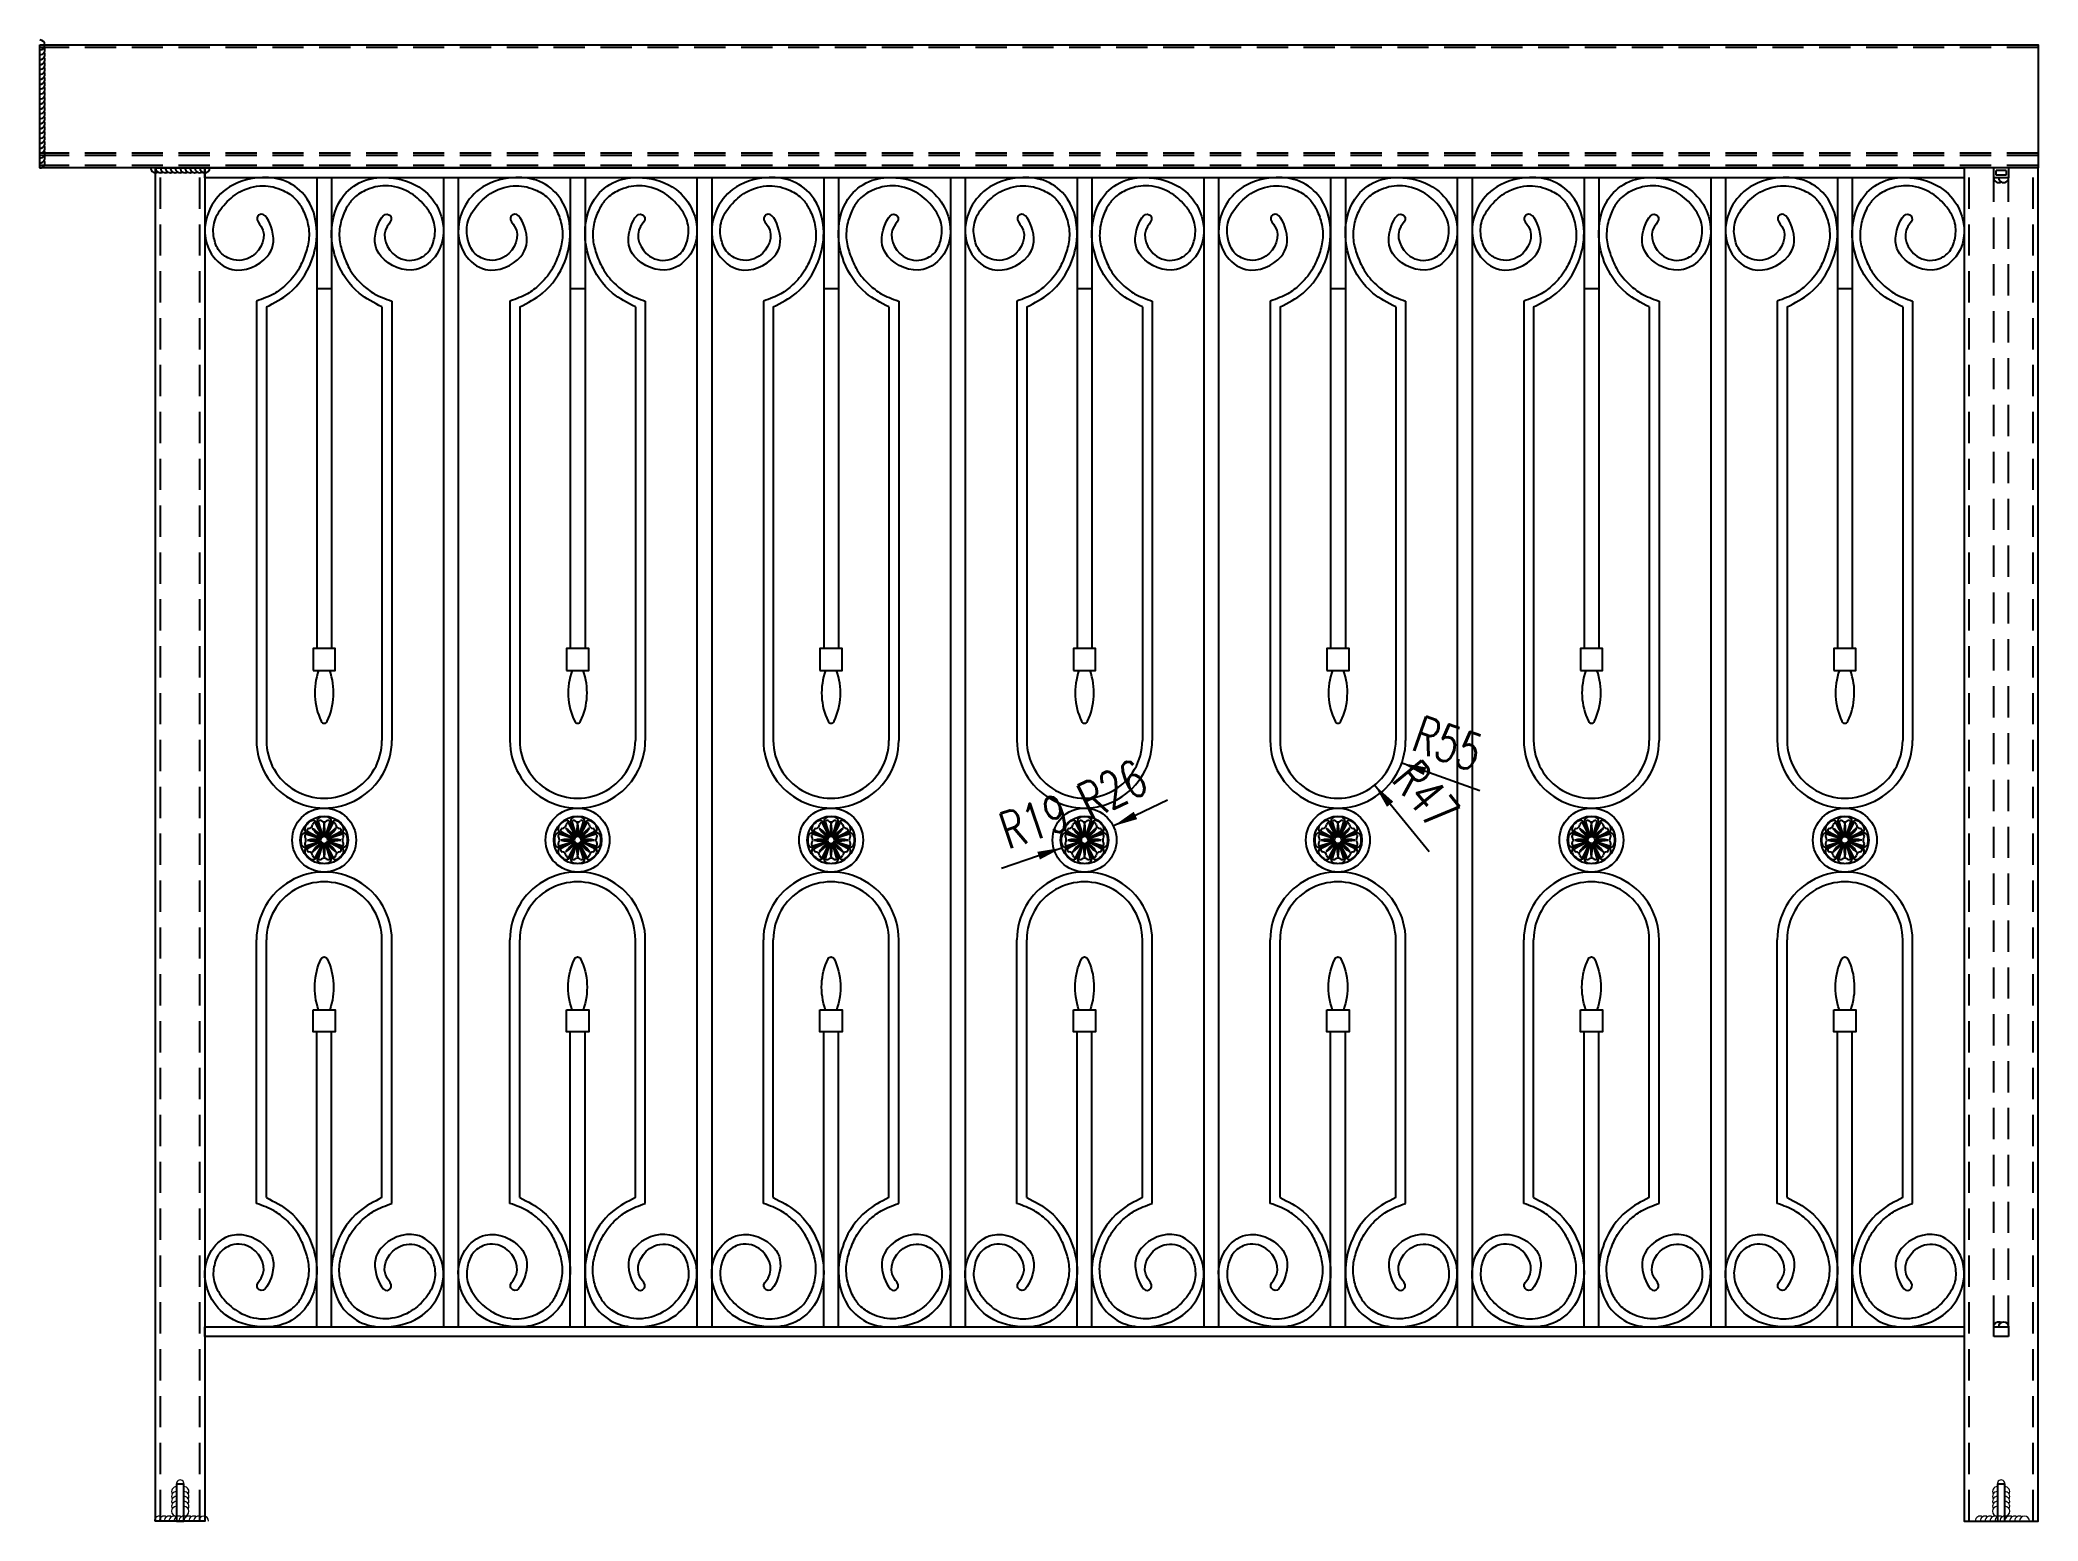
# Model space of a CAD drawing. Header units: millimetres. Extents: x -93 to 1531, y 0 to 1204.
import ezdxf

# ---------------------------------------------------------------- set-up
doc = ezdxf.new("R2010")
doc.units = ezdxf.units.MM
doc.linetypes.add('DASHED', pattern=[19.05, 12.7, -6.35])
for name, color, linetype in [('4m-line', 4, 'Continuous'), ('@F05_Section_Steel', 24, 'Continuous'), ('@F19_DIM', 7, 'Continuous'), ('F01_Section_AL', 92, 'Continuous'), ('F01_Section_Alu.E', 92, 'Continuous'), ('F22_Dim', 9, 'Continuous'), ('F_Submate_Other', 250, 'Continuous'), ('XX', 6, 'DASHED')]:
    doc.layers.add(name, color=color, linetype=linetype)
doc.layers.add('JY-11填充层', color=8, linetype='Continuous', lineweight=5)
doc.styles.add('_TCH_DIM', font='SIMPLEX', dxfattribs={"bigfont": 'GBCBIG'})

# ---------------------------------------------------------------- blocks, each defined once
blk = doc.blocks.new('肋板侧')
at = {"layer": '@F05_Section_Steel', "ltscale": 10}
blk.add_lwpolyline([(-3, 0), (3, 0), (3, 30), (-3, 30)], close=True, dxfattribs=at)
at = {"layer": 'JY-11填充层'}
blk.add_lwpolyline([(1, 30), (3, 30, 1.147558), (-3, 30)], format="xyb", close=True, dxfattribs=at)
for centre, start, end in [((-3, 24), 90, 210), ((-3, 20), 90, 210), ((-3, 16), 90, 210), ((3, 24), 330, 90), ((3, 20), 330, 90), ((3, 16), 330, 90), ((-17, 0), 60, 180), ((-13, 0), 60, 180), ((-9, 0), 60, 180), ((-5, 0), 60, 180), ((-3, 12), 90, 210), ((-3, 8), 90, 270), ((-1, 0), 60, 180), ((3, 0), 60, 180), ((3, 12), 330, 90), ((3, 8), 270, 90), ((7, 0), 60, 180), ((11, 0), 60, 180), ((15, 0), 60, 180), ((19, 0), 0, 180)]:
    blk.add_arc(centre, 4, start, end, dxfattribs=at)
blk = doc.blocks.new('*U7')
at = {"layer": 'F_Submate_Other', "color": 8, "extrusion": (7.4988e-33, 1.22465e-16, -1)}
for centre, end in [((-4, 0), 0), ((-8, 0), 300), ((-12, 0), 300), ((-16, 0), 300), ((-20, 0), 300), ((-24, 0), 300), ((-28, 0), 300), ((-32, 0), 300), ((-36, 0), 300), ((-40, 0), 300), ((-44, 0), 300)]:
    blk.add_arc(centre, 4, 180, end, dxfattribs=at)
blk = doc.blocks.new('*U8')
at = {"layer": 'F_Submate_Other', "color": 8, "extrusion": (7.4988e-33, 1.22465e-16, -1)}
for centre, end in [((-4, 0), 0), ((-8, 0), 300), ((-12, 0), 300), ((-16, 0), 300), ((-20, 0), 300), ((-24, 0), 300), ((-28, 0), 300), ((-32, 0), 300), ((-36, 0), 300), ((-40, 0), 300), ((-44, 0), 300), ((-48, 0), 300), ((-52, 0), 300), ((-56, 0), 300), ((-60, 0), 300), ((-64, 0), 300), ((-68, 0), 300), ((-72, 0), 300), ((-76, 0), 300), ((-80, 0), 300), ((-84, 0), 300), ((-88, 0), 300), ((-92, 0), 300), ((-96, 0), 300), ((-100, 0), 300)]:
    blk.add_arc(centre, 4, 180, end, dxfattribs=at)
blk = doc.blocks.new('1233')
at = {"layer": 'F22_Dim'}
for p, q in [((91, 67.6), (91, -315)), ((103, 67.6), (103, -315)), ((194, 67.6), (194, -866.5)), ((206, 67.6), (206, -866.5)), ((91, -22.4), (103, -22.4)), ((42, -32.7), (42, -389.8)), ((50, -37.4), (50, -389.8)), ((144, -37.4), (144, -389.8)), ((152, -32.7), (152, -389.8)), ((93.3, -469.6), (82.2, -466.1)), ((83.1, -463.7), (93.5, -469.1)), ((93.4, -469.3), (83.6, -465.3)), ((95.3, -467.3), (89.9, -457)), ((95.5, -467.2), (91.4, -457.4)), ((92.2, -456), (95.7, -467.1)), ((98.3, -467.1), (101.8, -456)), ((98.5, -467.2), (102.5, -457.4)), ((104.1, -457), (98.7, -467.3)), ((100.5, -469.1), (110.9, -463.7)), ((100.6, -469.3), (110.4, -465.3)), ((111.8, -466.1), (100.7, -469.5)), ((82.2, -475.6), (93.3, -472.1)), ((93.5, -472.5), (83.2, -478)), ((93.4, -472.3), (83.6, -476.4)), ((89.9, -484.7), (95.3, -474.4)), ((95.5, -474.5), (91.5, -484.2)), ((95.7, -474.5), (92.2, -485.7)), ((101.8, -485.7), (98.3, -474.5)), ((98.5, -474.5), (102.6, -484.2)), ((98.7, -474.4), (104.1, -484.7)), ((110.9, -477.9), (100.5, -472.5)), ((100.6, -472.3), (110.4, -476.4)), ((100.7, -472.1), (111.8, -475.6)), ((42, -766.2), (42, -551.8)), ((50, -761.5), (50, -551.8)), ((144, -761.5), (144, -551.8)), ((152, -766.2), (152, -551.8)), ((91, -866.5), (91, -626.7)), ((103, -866.5), (103, -626.7)), ((144, -762), (144, -761.8))]:
    blk.add_line(p, q, dxfattribs=at)
for points in [[(88, -333), (106, -333), (106, -315), (88, -315)], [(88, -608.7), (106, -608.7), (106, -626.7), (88, -626.7)]]:
    blk.add_lwpolyline(points, close=True, dxfattribs=at)
for points in [[(92.5, -333, 0.200872), (94.6, -374.3, 0.628431), (99.4, -374.3, 0.201045), (101.5, -333, -1.43212)], [(92.5, -608.7, -0.200872), (94.6, -567.3, -0.628431), (99.4, -567.3, -0.201045), (101.5, -608.7, 1.43212)]]:
    blk.add_lwpolyline(points, format="xyb", dxfattribs=at)
for radius in [26, 19.4]:
    blk.add_circle((97, -470.8), radius, dxfattribs=at)
for centre, radius, start, end in [((97, -389.8), 55, 179.9978, 0.0033), ((97, -389.8), 47, 179.9978, 0.0033), ((97, -551.8), 55, 359.9967, 180.0022), ((97, -551.8), 47, 359.9967, 180.0022)]:
    blk.add_arc(centre, radius, start, end, dxfattribs=at)
for centre, major_axis, start_param, end_param in [((95.1, -455.9), (2.77, 2.77), 0.914828, 2.749548), ((97, -470.8), (-13.4, 13.4), -0.91352, -0.655968), ((98.9, -455.9), (2.77, 2.77), 5.105742, 6.940461), ((97, -470.8), (-18.9, 0.5), -0.104056, 0.153497), ((82.1, -468.9), (2.77, 2.77), 0.393353, 2.228072), ((85.1, -461.7), (2.77, 2.77), 1.700227, 3.534946), ((82.9, -467.7), (1.23, 1.23), 1.207114, 2.958414), ((78.8, -470.8), (2.41, 2.41), 4.797899, 6.198983), ((97, -470.8), (13.4, 13.4), 1.442674, 1.700227), ((84.8, -463.1), (-1.23, 1.23), -0.600911, 1.150389), ((89.5, -500.9), (21.7, 21.7), 0.666908, 0.98754), ((89.4, -440.8), (-30.7, 1.5), 1.418286, 1.738919), ((84.2, -458), (-2.41, 2.41), 2.441705, 3.842789), ((87.8, -458.9), (-2.77, 2.77), 4.320344, 6.155063), ((70.4, -486.8), (21.7, 21.7), 6.164695, 6.485328), ((112.9, -444.2), (-21.7, 21.7), 1.369962, 1.690595), ((89.3, -458.6), (1.23, 1.23), 0.421716, 2.173016), ((93.8, -456.7), (-1.23, 1.23), -1.38631, 0.36499), ((97, -470.8), (3.91, 0.3), 4.635119236226924, 10.91830454340651), ((97, -470.8), (-2.51, 1.36), 2.068645, 8.35183), ((97, -452.7), (2.41, 2.41), 3.227103, 4.628187), ((127.1, -463.3), (-0.6, 30.7), 1.349454, 1.670086), ((66.9, -463.3), (-6.6, 30), 4.376947, 4.69758), ((100.2, -456.7), (-1.23, 1.23), 4.348707, 6.100007), ((123.6, -486.7), (30.4, 4.2), 2.017312, 2.337945), ((81.1, -444.2), (-21.7, 21.7), 3.023102, 3.343735), ((104.6, -500.9), (21.7, 21.7), 0.584564, 0.905196), ((104.5, -440.8), (-21.7, 21.7), 2.237704, 2.558337), ((106.2, -458.9), (2.77, 2.77), 0.12943, 1.964149), ((104.7, -458.6), (1.23, 1.23), 5.682274, 7.433574), ((109.8, -458), (-2.41, 2.41), 0.870908, 2.271992), ((97, -470.8), (13.4, 13.4), 6.155063, 6.412616), ((109.2, -463.1), (-1.23, 1.23), 3.563308, 5.314609), ((108.9, -461.7), (-2.77, 2.77), 2.749548, 4.584267), ((111.9, -468.9), (2.77, 2.77), 5.627217, 7.461937), ((115.2, -470.8), (2.41, 2.41), 1.656307, 3.05739), ((111.1, -467.6), (1.23, 1.23), 4.896876, 6.648176), ((97, -470.8), (13.4, 13.4), 5.369665, 5.627217), ((82.1, -472.8), (-2.77, 2.77), 0.914828, 2.749548), ((85.1, -480), (-2.77, 2.77), -0.392045, 1.442674), ((82.9, -474), (-1.23, 1.23), 0.184487, 1.935787), ((97, -470.8), (-13.4, 13.4), 1.442674, 1.700227), ((84.8, -478.6), (-1.23, 1.23), 0.421716, 2.173016), ((84.2, -483.7), (-2.41, 2.41), 4.012501, 5.413585), ((87.8, -482.7), (-2.77, 2.77), 1.700227, 3.534946), ((112.9, -497.4), (21.7, 21.7), 1.452306, 1.772939), ((70.4, -454.9), (-21.7, 21.7), 2.940758, 3.261391), ((89.3, -483.1), (1.23, 1.23), 2.540681, 4.291981), ((95.1, -485.7), (-2.77, 2.77), 0.393353, 2.228072), ((93.8, -485), (1.23, 1.23), 2.77791, 4.52921), ((97, -489), (-2.41, 2.41), -1.485286, -0.084202), ((127.1, -478.4), (30.6, 2.2), 2.95277, 3.273403), ((66.9, -478.4), (30.7, 1.6), -0.252916, 0.067716), ((100.2, -485), (1.23, 1.23), 3.326079, 5.077379), ((98.9, -485.7), (-2.77, 2.77), 2.485625, 4.320344), ((123.6, -454.9), (-27.2, 14.3), 1.152321, 1.472953), ((81.1, -497.4), (21.7, 21.7), 6.082351, 6.402984), ((106.2, -482.7), (-2.77, 2.77), 1.178751, 3.01347), ((104.7, -483.1), (-1.23, 1.23), 1.992512, 3.743812), ((109.9, -483.7), (-2.41, 2.41), -0.699888, 0.701196), ((97, -470.8), (13.4, 13.4), 4.584267, 4.841819), ((109.2, -478.6), (-1.23, 1.23), 2.540681, 4.291981), ((111.9, -472.8), (2.77, 2.77), 3.534946, 5.369665), ((108.9, -480), (2.77, 2.77), 4.841819, 6.676538), ((111.1, -474), (1.23, 1.23), 4.348707, 6.100007), ((97, -470.8), (13.4, 13.4), 3.798869, 4.056421)]:
    blk.add_ellipse(centre, major_axis=major_axis, ratio=1, start_param=start_param, end_param=end_param, dxfattribs=at)
for points in [[(50, -37.4), (56.5, -34.1), (72.4, -26), (87.4, -3.4), (93.2, 25.5), (85.7, 52.5), (64.6, 67.1), (41.2, 68.7), (17.6, 61.9), (-1.6, 37.2), (-1.3, 8.3), (24.2, -12.8), (52.9, -0.3), (58.5, 20.7), (47.8, 41.9), (40.7, 33.7), (52.4, 23.4), (42.6, 1.6), (22.7, -1), (10.7, 7.3), (6.6, 19.7), (6.6, 32.4), (15.5, 46.5), (28.3, 57.4), (46.2, 62.8), (62.6, 58.6), (73.6, 51.5), (79.9, 41.9), (84.2, 30.8), (85.4, 17.4), (81.5, 4.4), (76, -8.5), (67, -19), (55.8, -27.7), (47.4, -30.8), (42, -32.7)], [(144, -37.4), (137.5, -34.1), (121.6, -26), (106.6, -3.4), (100.8, 25.5), (108.3, 52.5), (129.4, 67.1), (152.8, 68.7), (176.4, 61.9), (195.6, 37.2), (195.3, 8.3), (169.8, -12.8), (141.1, -0.3), (135.5, 20.7), (146.2, 41.9), (153.3, 33.7), (141.6, 23.4), (151.4, 1.6), (171.3, -1), (183.3, 7.3), (187.4, 19.7), (187.4, 32.4), (178.5, 46.5), (165.7, 57.4), (147.8, 62.8), (131.4, 58.6), (120.4, 51.5), (114.1, 41.9), (109.8, 30.8), (108.6, 17.4), (112.5, 4.4), (118, -8.5), (127, -19), (138.2, -27.7), (146.6, -30.8), (152, -32.7)], [(50, -761.5), (56.5, -764.8), (72.4, -772.9), (87.4, -795.5), (93.2, -824.4), (85.7, -851.4), (64.6, -866), (41.2, -867.6), (17.6, -860.8), (-1.6, -836.1), (-1.3, -807.2), (24.2, -786.1), (52.9, -798.6), (58.5, -819.6), (47.8, -840.8), (40.7, -832.6), (52.4, -822.3), (42.6, -800.5), (22.7, -797.9), (10.7, -806.2), (6.6, -818.6), (6.6, -831.3), (15.5, -845.4), (28.3, -856.3), (46.2, -861.7), (62.6, -857.5), (73.6, -850.4), (79.9, -840.8), (84.2, -829.7), (85.4, -816.3), (81.5, -803.3), (76, -790.4), (67, -779.9), (55.8, -771.2), (47.4, -768.1), (42, -766.2)], [(144, -761.5), (137.5, -764.8), (121.6, -772.9), (106.6, -795.5), (100.8, -824.4), (108.3, -851.4), (129.4, -866), (152.8, -867.6), (176.4, -860.8), (195.6, -836.1), (195.3, -807.2), (169.8, -786.1), (141.1, -798.6), (135.5, -819.6), (146.2, -840.8), (153.3, -832.6), (141.6, -822.3), (151.4, -800.5), (171.3, -797.9), (183.3, -806.2), (187.4, -818.6), (187.4, -831.3), (178.5, -845.4), (165.7, -856.3), (147.8, -861.7), (131.4, -857.5), (120.4, -850.4), (114.1, -840.8), (109.8, -829.7), (108.6, -816.3), (112.5, -803.3), (118, -790.4), (127, -779.9), (138.2, -771.2), (146.6, -768.1), (152, -766.2)]]:
    blk.add_open_spline(points, degree=3, knots=[0.532281, 0.532281, 0.532281, 0.532281, 25.118339, 60.592545, 87.92303, 124.290758, 148.258371, 170.136848, 202.566563, 226.626259, 267.454251, 290.88497, 325.422671, 350.247358, 368.654908, 372.058655, 380.991578, 409.599569, 429.311605, 442.458814, 455.767862, 471.818761, 487.594145, 506.071362, 528.56382, 547.965043, 561.909491, 572.185649, 586.176334, 602.387967, 616.718716, 631.991931, 649.727919, 663.2013, 679.809908, 679.809908, 679.809908, 679.809908], dxfattribs=at)
blk = doc.blocks.new('*U9')
at = {"layer": 'F_Submate_Other', "color": 8, "extrusion": (7.4988e-33, 1.22465e-16, -1)}
for centre, end in [((-4, 0), 0), ((-8, 0), 300)]:
    blk.add_arc(centre, 4, 180, end, dxfattribs=at)

msp = doc.modelspace()

# ---------------------------------------------------------------- linework, layer by layer
at = {"color": 1, "ltscale": 10, "elevation": 0}
msp.add_lwpolyline([(-93, 1200), (1531, 1200), (1531, 1100), (-93, 1100), (-93, 1200)], dxfattribs=at)
at = {"layer": '@F05_Section_Steel'}
msp.add_lwpolyline([(41, 1100), (41, 0), (1, 0), (1, 1100)], close=True, dxfattribs=at)
msp.add_lwpolyline([(1531, 1100), (1471, 1100), (1471, 0), (1531, 0), (1531, 1100), (1531, 1100)], dxfattribs=at)
at = {"layer": '@F19_DIM', "elevation": 0}
for points in [[(1032.7, 609.5, 6.6, 0, 0), (1013.8, 616.2, 0, 0, 0)], [(1004.4, 582.7, 6.6, 0, 0), (991.8, 598.2, 0, 0, 0)], [(797.4, 573.6, 6.6, 0, 0), (779.4, 564.9, 0, 0, 0)], [(718.7, 540.9, 6.6, 0, 0), (737.6, 547.3, 0, 0, 0)]]:
    msp.add_lwpolyline(points, format="xyseb", dxfattribs=at)
for points in [[(1077.4, 593.7), (1032.7, 609.5), (1013.8, 616.2)], [(823.4, 586.1), (797.4, 573.6), (779.4, 564.9)], [(1036.2, 543.9), (1004.4, 582.7), (991.8, 598.2)], [(688.4, 530.6), (718.7, 540.9), (737.6, 547.3)]]:
    msp.add_lwpolyline(points, dxfattribs=at)
at = {"layer": 'F01_Section_AL', "linetype": 'ByBlock', "lineweight": -2, "elevation": 0}
for points in [[(41, 1100), (1471, 1100), (1471, 1092), (41, 1092)], [(41, 158), (1471, 158), (1471, 150), (41, 150)]]:
    msp.add_lwpolyline(points, close=True, dxfattribs=at)
at = {"layer": 'F22_Dim'}
for p, q in [((1368, 1092, 0), (1368, 709.4, 0)), ((1380, 1092, 0), (1380, 709.4, 0)), ((1319, 991.7, 0), (1319, 634.6, 0)), ((1368, 1002, 0), (1380, 1002, 0)), ((1429, 991.7, 0), (1429, 634.6, 0)), ((1327, 987, 0), (1327, 634.6, 0)), ((1421, 987, 0), (1421, 634.6, 0)), ((1375.3, 557.3, 0), (1378.8, 568.4, 0)), ((1370.3, 554.9, 0), (1359.2, 558.3, 0)), ((1359.2, 548.8, 0), (1370.3, 552.3, 0)), ((1360.1, 560.7, 0), (1370.5, 555.3, 0)), ((1370.4, 555.1, 0), (1360.6, 559.1, 0)), ((1372.3, 557.1, 0), (1366.9, 567.4, 0)), ((1372.5, 557.2, 0), (1368.4, 567, 0)), ((1369.2, 568.4, 0), (1372.7, 557.3, 0)), ((1375.5, 557.2, 0), (1379.5, 567, 0)), ((1381.1, 567.4, 0), (1375.7, 557.1, 0)), ((1377.5, 555.3, 0), (1387.9, 560.7, 0)), ((1377.6, 555.1, 0), (1387.4, 559.1, 0)), ((1388.8, 558.3, 0), (1377.7, 554.9, 0)), ((1377.7, 552.3, 0), (1388.8, 548.8, 0)), ((1370.5, 551.9, 0), (1360.2, 546.4, 0)), ((1370.4, 552.1, 0), (1360.6, 548, 0)), ((1366.9, 539.7, 0), (1372.3, 550, 0)), ((1372.5, 549.9, 0), (1368.5, 540.2, 0)), ((1372.7, 549.9, 0), (1369.2, 538.7, 0)), ((1378.8, 538.7, 0), (1375.3, 549.9, 0)), ((1375.5, 550, 0), (1379.6, 540.2, 0)), ((1375.7, 550, 0), (1381.1, 539.7, 0)), ((1387.9, 546.5, 0), (1377.5, 551.9, 0)), ((1377.6, 552.1, 0), (1387.4, 548, 0)), ((1319, 258.2, 0), (1319, 472.6, 0)), ((1327, 262.9, 0), (1327, 472.6, 0)), ((1421, 262.9, 0), (1421, 472.6, 0)), ((1429, 258.2, 0), (1429, 472.6, 0)), ((1368, 157.9, 0), (1368, 397.7, 0)), ((1380, 157.9, 0), (1380, 397.7, 0)), ((1421, 262.4, 0), (1421, 262.6, 0))]:
    msp.add_line(p, q, dxfattribs=at)
at = {"layer": 'F22_Dim', "elevation": 0}
for points in [[(1365, 691.4), (1383, 691.4), (1383, 709.4), (1365, 709.4)], [(1365, 415.7), (1383, 415.7), (1383, 397.7), (1365, 397.7)]]:
    msp.add_lwpolyline(points, close=True, dxfattribs=at)
for points in [[(1369.5, 691.4, 0.200872), (1371.6, 650.1, 0.628431), (1376.4, 650.1, 0.201045), (1378.5, 691.4, -1.43212)], [(1369.5, 415.7, -0.200872), (1371.6, 457.1, -0.628431), (1376.4, 457.1, -0.201045), (1378.5, 415.7, 1.43212)]]:
    msp.add_lwpolyline(points, format="xyb", dxfattribs=at)
at = {"layer": 'F22_Dim'}
for radius in [26, 19.4]:
    msp.add_circle((1374, 553.6, 0), radius, dxfattribs=at)
for centre, radius, start, end in [((1374, 634.6, 0), 55, 179.9978, 0.0033), ((1374, 634.6, 0), 47, 179.9978, 0.0033), ((1374, 472.6, 0), 55, 359.9967, 180.0022), ((1374, 472.6, 0), 47, 359.9967, 180.0022)]:
    msp.add_arc(centre, radius, start, end, dxfattribs=at)
for centre, major_axis, start_param, end_param in [((1374, 553.6, 0), (13.4, 13.4), 1.442674, 1.700227), ((1364.8, 565.5, 0), (-2.77, 2.77), 4.320344, 6.155063), ((1372.1, 568.5, 0), (2.77, 2.77), 0.914828, 2.749548), ((1370.8, 567.7, 0), (-1.23, 1.23), -1.38631, 0.36499), ((1374, 553.6, 0), (-13.4, 13.4), -0.91352, -0.655968), ((1374, 571.7, 0), (2.41, 2.41), 3.227103, 4.628187), ((1377.2, 567.7, 0), (-1.23, 1.23), 4.348707, 6.100007), ((1375.9, 568.5, 0), (2.77, 2.77), 5.105742, 6.940461), ((1383.2, 565.5, 0), (2.77, 2.77), 0.12943, 1.964149), ((1374, 553.6, 0), (13.4, 13.4), 6.155063, 6.412616), ((1374, 553.6, 0), (-18.9, 0.5), -0.104056, 0.153497), ((1359.1, 555.5, 0), (2.77, 2.77), 0.393353, 2.228072), ((1362.1, 562.7, 0), (2.77, 2.77), 1.700227, 3.534946), ((1359.9, 556.7, 0), (1.23, 1.23), 1.207114, 2.958414), ((1355.8, 553.6, 0), (2.41, 2.41), 4.797899, 6.198983), ((1361.8, 561.3, 0), (-1.23, 1.23), -0.600911, 1.150389), ((1366.5, 523.5, 0), (21.7, 21.7), 0.666908, 0.98754), ((1366.4, 583.6, 0), (-30.7, 1.5), 1.418286, 1.738919), ((1361.2, 566.4, 0), (-2.41, 2.41), 2.441705, 3.842789), ((1347.4, 537.6, 0), (21.7, 21.7), 6.164695, 6.485328), ((1389.9, 580.2, 0), (-21.7, 21.7), 1.369962, 1.690595), ((1366.3, 565.8, 0), (1.23, 1.23), 0.421716, 2.173016), ((1374, 553.6, 0), (3.91, 0.3), 4.635119236226924, 10.91830454340651), ((1374, 553.6, 0), (-2.51, 1.36), 2.068645, 8.35183), ((1404.1, 561.1, 0), (-0.6, 30.7), 1.349454, 1.670086), ((1343.9, 561.1, 0), (-6.6, 30), 4.376947, 4.69758), ((1400.6, 537.7, 0), (30.4, 4.2), 2.017312, 2.337945), ((1358.1, 580.2, 0), (-21.7, 21.7), 3.023102, 3.343735), ((1381.6, 523.5, 0), (21.7, 21.7), 0.584564, 0.905196), ((1381.5, 583.7, 0), (-21.7, 21.7), 2.237704, 2.558337), ((1381.7, 565.8, 0), (1.23, 1.23), 5.682274, 7.433574), ((1386.8, 566.4, 0), (-2.41, 2.41), 0.870908, 2.271992), ((1386.2, 561.3, 0), (-1.23, 1.23), 3.563308, 5.314609), ((1385.9, 562.7, 0), (-2.77, 2.77), 2.749548, 4.584267), ((1388.9, 555.5, 0), (2.77, 2.77), 5.627217, 7.461937), ((1392.2, 553.6, 0), (2.41, 2.41), 1.656307, 3.05739), ((1388.1, 556.8, 0), (1.23, 1.23), 4.896876, 6.648176), ((1374, 553.6, 0), (13.4, 13.4), 5.369665, 5.627217), ((1359.1, 551.6, 0), (-2.77, 2.77), 0.914828, 2.749548), ((1362.1, 544.4, 0), (-2.77, 2.77), -0.392045, 1.442674), ((1359.9, 550.4, 0), (-1.23, 1.23), 0.184487, 1.935787), ((1374, 553.6, 0), (-13.4, 13.4), 1.442674, 1.700227), ((1361.8, 545.8, 0), (-1.23, 1.23), 0.421716, 2.173016), ((1361.2, 540.7, 0), (-2.41, 2.41), 4.012501, 5.413585), ((1364.8, 541.7, 0), (-2.77, 2.77), 1.700227, 3.534946), ((1389.9, 527, 0), (21.7, 21.7), 1.452306, 1.772939), ((1347.4, 569.5, 0), (-21.7, 21.7), 2.940758, 3.261391), ((1366.3, 541.3, 0), (1.23, 1.23), 2.540681, 4.291981), ((1372.1, 538.7, 0), (-2.77, 2.77), 0.393353, 2.228072), ((1370.8, 539.4, 0), (1.23, 1.23), 2.77791, 4.52921), ((1374, 535.4, 0), (-2.41, 2.41), -1.485286, -0.084202), ((1404.1, 546, 0), (30.6, 2.2), 2.95277, 3.273403), ((1343.9, 546, 0), (30.7, 1.6), -0.252916, 0.067716), ((1377.2, 539.5, 0), (1.23, 1.23), 3.326079, 5.077379), ((1375.9, 538.7, 0), (-2.77, 2.77), 2.485625, 4.320344), ((1400.6, 569.5, 0), (-27.2, 14.3), 1.152321, 1.472953), ((1358.1, 527, 0), (21.7, 21.7), 6.082351, 6.402984), ((1383.2, 541.7, 0), (-2.77, 2.77), 1.178751, 3.01347), ((1381.7, 541.3, 0), (-1.23, 1.23), 1.992512, 3.743812), ((1386.9, 540.7, 0), (-2.41, 2.41), -0.699888, 0.701196), ((1374, 553.6, 0), (13.4, 13.4), 4.584267, 4.841819), ((1386.2, 545.8, 0), (-1.23, 1.23), 2.540681, 4.291981), ((1388.9, 551.7, 0), (2.77, 2.77), 3.534946, 5.369665), ((1385.9, 544.4, 0), (2.77, 2.77), 4.841819, 6.676538), ((1388.1, 550.4, 0), (1.23, 1.23), 4.348707, 6.100007), ((1374, 553.6, 0), (13.4, 13.4), 3.798869, 4.056421)]:
    msp.add_ellipse(centre, major_axis=major_axis, ratio=1, start_param=start_param, end_param=end_param, dxfattribs=at)
for points in [[(1327, 987, 0), (1333.5, 990.3, 0), (1349.4, 998.4, 0), (1364.4, 1021.1, 0), (1370.2, 1049.9, 0), (1362.7, 1076.9, 0), (1341.6, 1091.5, 0), (1318.2, 1093.1, 0), (1294.6, 1086.3, 0), (1275.4, 1061.6, 0), (1275.7, 1032.7, 0), (1301.2, 1011.6, 0), (1329.9, 1024.1, 0), (1335.5, 1045.1, 0), (1324.8, 1066.3, 0), (1317.7, 1058.1, 0), (1329.4, 1047.8, 0), (1319.6, 1026, 0), (1299.7, 1023.4, 0), (1287.7, 1031.7, 0), (1283.6, 1044.1, 0), (1283.6, 1056.8, 0), (1292.5, 1070.9, 0), (1305.3, 1081.8, 0), (1323.2, 1087.2, 0), (1339.6, 1083, 0), (1350.6, 1075.9, 0), (1356.9, 1066.3, 0), (1361.2, 1055.2, 0), (1362.4, 1041.8, 0), (1358.5, 1028.8, 0), (1353, 1015.9, 0), (1344, 1005.4, 0), (1332.8, 996.7, 0), (1324.4, 993.6, 0), (1319, 991.7, 0)], [(1421, 987, 0), (1414.5, 990.3, 0), (1398.6, 998.4, 0), (1383.6, 1021.1, 0), (1377.8, 1049.9, 0), (1385.3, 1076.9, 0), (1406.4, 1091.5, 0), (1429.8, 1093.1, 0), (1453.4, 1086.3, 0), (1472.6, 1061.6, 0), (1472.3, 1032.7, 0), (1446.8, 1011.6, 0), (1418.1, 1024.1, 0), (1412.5, 1045.1, 0), (1423.2, 1066.3, 0), (1430.3, 1058.1, 0), (1418.6, 1047.8, 0), (1428.4, 1026, 0), (1448.3, 1023.4, 0), (1460.3, 1031.7, 0), (1464.4, 1044.1, 0), (1464.4, 1056.8, 0), (1455.5, 1070.9, 0), (1442.7, 1081.8, 0), (1424.8, 1087.2, 0), (1408.4, 1083, 0), (1397.4, 1075.9, 0), (1391.1, 1066.3, 0), (1386.8, 1055.2, 0), (1385.6, 1041.8, 0), (1389.5, 1028.8, 0), (1395, 1015.9, 0), (1404, 1005.4, 0), (1415.2, 996.7, 0), (1423.6, 993.6, 0), (1429, 991.7, 0)], [(1327, 262.9, 0), (1333.5, 259.6, 0), (1349.4, 251.5, 0), (1364.4, 228.9, 0), (1370.2, 200, 0), (1362.7, 173, 0), (1341.6, 158.4, 0), (1318.2, 156.8, 0), (1294.6, 163.6, 0), (1275.4, 188.3, 0), (1275.7, 217.2, 0), (1301.2, 238.3, 0), (1329.9, 225.8, 0), (1335.5, 204.8, 0), (1324.8, 183.6, 0), (1317.7, 191.8, 0), (1329.4, 202.1, 0), (1319.6, 223.9, 0), (1299.7, 226.5, 0), (1287.7, 218.2, 0), (1283.6, 205.9, 0), (1283.6, 193.1, 0), (1292.5, 179, 0), (1305.3, 168.1, 0), (1323.2, 162.7, 0), (1339.6, 166.9, 0), (1350.6, 174, 0), (1356.9, 183.6, 0), (1361.2, 194.7, 0), (1362.4, 208.1, 0), (1358.5, 221.1, 0), (1353, 234, 0), (1344, 244.5, 0), (1332.8, 253.2, 0), (1324.4, 256.3, 0), (1319, 258.2, 0)], [(1421, 262.9, 0), (1414.5, 259.6, 0), (1398.6, 251.5, 0), (1383.6, 228.9, 0), (1377.8, 200, 0), (1385.3, 173, 0), (1406.4, 158.4, 0), (1429.8, 156.8, 0), (1453.4, 163.6, 0), (1472.6, 188.3, 0), (1472.3, 217.2, 0), (1446.8, 238.3, 0), (1418.1, 225.8, 0), (1412.5, 204.8, 0), (1423.2, 183.6, 0), (1430.3, 191.8, 0), (1418.6, 202.1, 0), (1428.4, 223.9, 0), (1448.3, 226.5, 0), (1460.3, 218.2, 0), (1464.4, 205.9, 0), (1464.4, 193.1, 0), (1455.5, 179, 0), (1442.7, 168.1, 0), (1424.8, 162.7, 0), (1408.4, 166.9, 0), (1397.4, 174, 0), (1391.1, 183.6, 0), (1386.8, 194.7, 0), (1385.6, 208.1, 0), (1389.5, 221.1, 0), (1395, 234, 0), (1404, 244.5, 0), (1415.2, 253.2, 0), (1423.6, 256.3, 0), (1429, 258.2, 0)]]:
    msp.add_open_spline(points, degree=3, knots=[0.532281, 0.532281, 0.532281, 0.532281, 25.118339, 60.592545, 87.92303, 124.290758, 148.258371, 170.136848, 202.566563, 226.626259, 267.454251, 290.88497, 325.422671, 350.247358, 368.654908, 372.058655, 380.991578, 409.599569, 429.311605, 442.458814, 455.767862, 471.818761, 487.594145, 506.071362, 528.56382, 547.965043, 561.909491, 572.185649, 586.176334, 602.387967, 616.718716, 631.991931, 649.727919, 663.2013, 679.809908, 679.809908, 679.809908, 679.809908], dxfattribs=at)
at = {"layer": 'XX', "ltscale": 2}
for p, q in [((1531, 1198, 0), (-93, 1198, 0)), ((1531, 1112, 0), (-93, 1112, 0)), ((1531, 1110, 0), (-93, 1110, 0)), ((1531, 1102, 0), (-93, 1102, 0)), ((5, 0), (5, 1100, 0)), ((37, 0), (37, 1100, 0)), ((1475, 0), (1475, 1100, 0)), ((1495, 1092), (1495, 1100)), ((1495, 158), (1495, 1092)), ((1507, 1092), (1495, 1092)), ((1497, 1094), (1497, 1098)), ((1505, 1094), (1497, 1094)), ((1505, 1098), (1505, 1094)), ((1507, 1100), (1507, 1092)), ((1507, 158), (1507, 1092)), ((1527, 0), (1527, 1100, 0)), ((1495, 158), (1507, 158)), ((1495, 150), (1495, 158)), ((1507, 150), (1495, 150)), ((1507, 158), (1507, 150))]:
    msp.add_line(p, q, dxfattribs=at)
msp.add_lwpolyline([(1505, 1098), (1497, 1098)], dxfattribs=at)

# ---------------------------------------------------------------- block references
for p in [(21, 0), (1501, 0)]:
    msp.add_blockref('肋板侧', p)
at = {"layer": '4m-line'}
for p in [(41, 1024.4, 0), (247, 1024.4, 0), (453, 1024.4, 0), (659, 1024.4, 0), (865, 1024.4, 0), (1071, 1024.4, 0)]:
    msp.add_blockref('1233', p, dxfattribs=at)
at = {"layer": 'F01_Section_Alu.E', "xscale": -1, "rotation": 90}
msp.add_blockref('*U8', (-93, 1204, 0), dxfattribs=at)
at = {"layer": 'F01_Section_Alu.E', "xscale": -1}
msp.add_blockref('*U7', (45, 1100, 0), dxfattribs=at)
at = {"layer": 'XX', "ltscale": 2, "xscale": -1, "rotation": 359.9999999999998}
msp.add_blockref('*U9', (1507, 1092), dxfattribs=at)
at = {"layer": 'XX', "ltscale": 2, "rotation": 180.0000000000001}
msp.add_blockref('*U9', (1507, 158), dxfattribs=at)

# ---------------------------------------------------------------- texts
at = {"layer": '@F19_DIM', "color": 7, "style": '_TCH_DIM', "width": 0.705882}
for s, rotation, p in [('R55', 340.5031, (1020.4, 627.3, 0)), ('R26', 25.7544, (760.3, 569.6, 0)), ('R47', 309.2968, (1004.8, 602.2, 0)), ('R19', 18.7289, (693.8, 545.8, 0))]:
    msp.add_text(s, height=29.75, rotation=rotation, dxfattribs=at).set_placement(p)

doc.saveas('drawing.dxf')
